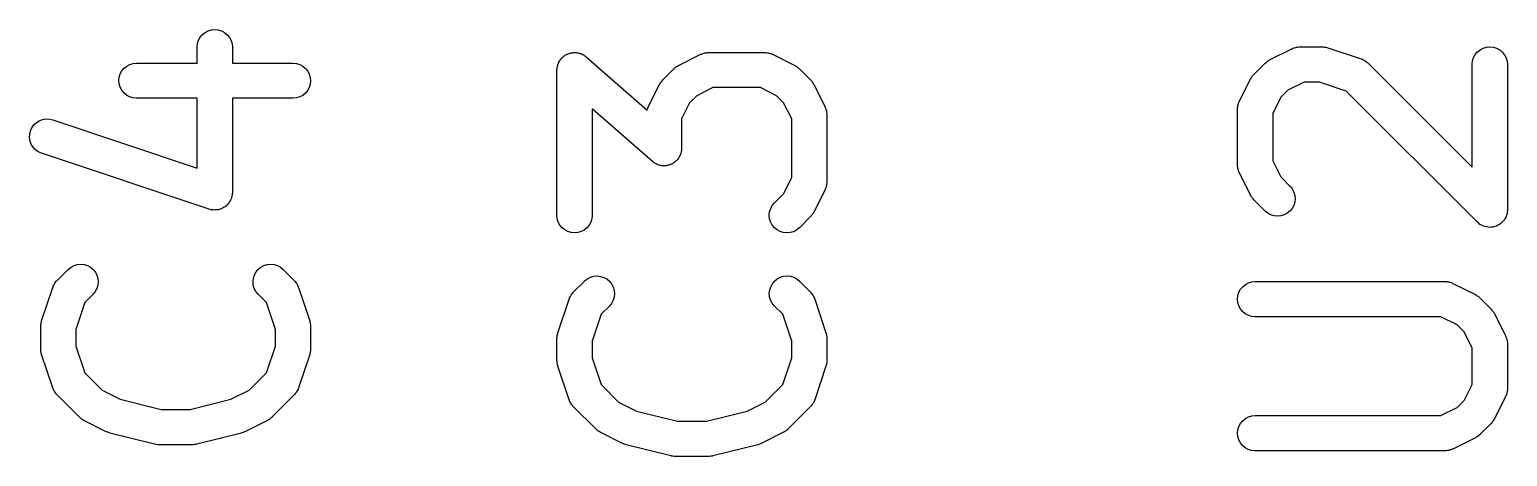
# Model space of a CAD drawing. Extents: x -1.2 to 49.3, y 2.3 to 45.6.
# Drawn here: x 11.93 to 18.23, y 12.24 to 14.06 of the extents above; entities that cross this region are included whole.
import ezdxf

# ---------------------------------------------------------------- set-up
doc = ezdxf.new("R2010")
doc.units = 0
doc.layers.add('BLACK', color=7, linetype='CONTINUOUS')

msp = doc.modelspace()

# ---------------------------------------------------------------- linework, layer by layer
at = {"layer": 'BLACK', "linetype": 'CONTINUOUS'}
for p, q in [((12.6666, 14.0369), (12.678, 14.0461)), ((12.678, 14.0461), (12.691, 14.0529)), ((12.691, 14.0529), (12.705, 14.057)), ((12.705, 14.057), (12.7196, 14.0583)), ((12.7196, 14.0583), (12.7341, 14.0568)), ((12.7341, 14.0568), (12.7481, 14.0525)), ((12.7481, 14.0525), (12.761, 14.0455)), ((12.761, 14.0455), (12.7723, 14.0362)), ((12.644, 13.9833), (12.6441, 13.9844)), ((12.644, 13.9155), (12.644, 13.9833)), ((12.6441, 13.9844), (12.6457, 13.9989)), ((12.6457, 13.9989), (12.6501, 14.0129)), ((12.6501, 14.0129), (12.6572, 14.0257)), ((12.6572, 14.0257), (12.6666, 14.0369)), ((12.7723, 14.0362), (12.7815, 14.0248)), ((12.7815, 14.0248), (12.7884, 14.0119)), ((12.7884, 14.0119), (12.7926, 13.9979)), ((12.7926, 13.9979), (12.794, 13.9833)), ((12.794, 13.9833), (12.794, 13.9155)), ((17.3192, 13.9803), (17.324, 13.9821)), ((17.324, 13.9821), (17.3262, 13.9825)), ((17.3262, 13.9825), (17.3283, 13.9831)), ((17.3283, 13.9831), (17.3334, 13.9836)), ((17.3334, 13.9836), (17.3385, 13.9844)), ((17.3385, 13.9844), (17.3407, 13.9843)), ((17.3407, 13.9843), (17.3429, 13.9845)), ((17.3429, 13.9845), (17.4381, 13.9845)), ((17.4381, 13.9845), (17.4391, 13.9845)), ((17.4391, 13.9845), (17.4433, 13.984)), ((17.4433, 13.984), (17.4475, 13.9839)), ((17.4475, 13.9839), (17.4506, 13.9832)), ((17.4506, 13.9832), (17.4537, 13.9829)), ((17.4537, 13.9829), (17.4577, 13.9816)), ((17.4577, 13.9816), (17.4618, 13.9807)), ((17.4618, 13.9807), (17.6047, 13.9331)), ((18.1243, 13.9791), (18.1383, 13.9832)), ((18.1383, 13.9832), (18.1529, 13.9845)), ((18.1529, 13.9845), (18.1675, 13.983)), ((18.1675, 13.983), (18.1814, 13.9787)), ((14.1834, 13.9153), (14.1857, 13.9194)), ((14.1857, 13.9194), (14.1877, 13.9237)), ((14.1877, 13.9237), (14.1892, 13.9258)), ((14.1892, 13.9258), (14.1905, 13.9281)), ((14.1905, 13.9281), (14.1935, 13.9317)), ((14.1935, 13.9317), (14.1963, 13.9355)), ((14.1963, 13.9355), (14.1982, 13.9373)), ((14.1982, 13.9373), (14.1999, 13.9393)), ((14.1999, 13.9393), (14.2036, 13.9422)), ((14.2036, 13.9422), (14.207, 13.9454)), ((14.207, 13.9454), (14.2093, 13.9468)), ((14.2093, 13.9468), (14.2113, 13.9485)), ((14.2113, 13.9485), (14.2155, 13.9506)), ((14.2155, 13.9506), (14.2195, 13.9531)), ((14.2195, 13.9531), (14.222, 13.954)), ((14.222, 13.954), (14.2243, 13.9553)), ((14.2243, 13.9553), (14.2288, 13.9566)), ((14.2288, 13.9566), (14.2332, 13.9582)), ((14.2332, 13.9582), (14.2358, 13.9586)), ((14.2358, 13.9586), (14.2383, 13.9594)), ((14.2383, 13.9594), (14.243, 13.9598)), ((14.243, 13.9598), (14.2477, 13.9606)), ((14.2477, 13.9606), (14.2503, 13.9605)), ((14.2503, 13.9605), (14.2529, 13.9607)), ((14.2529, 13.9607), (14.2576, 13.9602)), ((14.2576, 13.9602), (14.2623, 13.9601)), ((14.2623, 13.9601), (14.2648, 13.9595)), ((14.2648, 13.9595), (14.2675, 13.9592)), ((14.2675, 13.9592), (14.272, 13.9578)), ((14.272, 13.9578), (14.2765, 13.9567)), ((14.2765, 13.9567), (14.2789, 13.9556)), ((14.2789, 13.9556), (14.2814, 13.9549)), ((14.2814, 13.9549), (14.2856, 13.9526)), ((14.2856, 13.9526), (14.2899, 13.9507)), ((14.2899, 13.9507), (14.292, 13.9491)), ((14.292, 13.9491), (14.2943, 13.9479)), ((14.2943, 13.9479), (14.2979, 13.9449)), ((14.2979, 13.9449), (14.3018, 13.9422)), ((14.3018, 13.9422), (14.5611, 13.7153)), ((14.695, 13.9052), (14.7903, 13.9528)), ((14.7903, 13.9528), (14.7912, 13.9533)), ((14.7912, 13.9533), (14.7933, 13.954)), ((14.7933, 13.954), (14.7952, 13.9551)), ((14.7952, 13.9551), (14.8001, 13.9565)), ((14.8001, 13.9565), (14.8049, 13.9583)), ((14.8049, 13.9583), (14.8071, 13.9586)), ((14.8071, 13.9586), (14.8092, 13.9593)), ((14.8092, 13.9593), (14.8143, 13.9598)), ((14.8143, 13.9598), (14.8194, 13.9606)), ((14.8194, 13.9606), (14.8216, 13.9605)), ((14.8216, 13.9605), (14.8238, 13.9607)), ((14.8238, 13.9607), (15.0619, 13.9607)), ((15.0619, 13.9607), (15.063, 13.9607)), ((15.063, 13.9607), (15.0651, 13.9605)), ((15.0651, 13.9605), (15.0674, 13.9605)), ((15.0674, 13.9605), (15.0724, 13.9596)), ((15.0724, 13.9596), (15.0775, 13.9591)), ((15.0775, 13.9591), (15.0796, 13.9584)), ((15.0796, 13.9584), (15.0818, 13.958)), ((15.0818, 13.958), (15.0866, 13.9562)), ((15.0866, 13.9562), (15.0915, 13.9546)), ((15.0915, 13.9546), (15.0934, 13.9536)), ((15.0934, 13.9536), (15.0954, 13.9528)), ((15.0954, 13.9528), (15.1907, 13.9052)), ((17.1953, 13.9157), (17.1986, 13.9183)), ((17.1986, 13.9183), (17.2017, 13.9212)), ((17.2017, 13.9212), (17.2043, 13.9229)), ((17.2043, 13.9229), (17.2068, 13.9248)), ((17.2068, 13.9248), (17.2105, 13.9267)), ((17.2105, 13.9267), (17.2141, 13.929)), ((17.2141, 13.929), (17.3093, 13.9766)), ((17.3093, 13.9766), (17.3103, 13.9771)), ((17.3103, 13.9771), (17.3123, 13.9778)), ((17.3123, 13.9778), (17.3143, 13.9789)), ((17.3143, 13.9789), (17.3192, 13.9803)), ((17.6047, 13.9331), (17.6057, 13.9327)), ((17.6057, 13.9327), (17.6077, 13.9318)), ((17.6077, 13.9318), (17.6098, 13.9311)), ((17.6098, 13.9311), (17.6143, 13.9287)), ((17.6143, 13.9287), (17.6189, 13.9266)), ((17.6189, 13.9266), (17.6207, 13.9253)), ((17.6207, 13.9253), (17.6227, 13.9242)), ((17.6227, 13.9242), (17.6266, 13.921)), ((17.6266, 13.921), (17.6308, 13.918)), ((17.6308, 13.918), (17.6323, 13.9163)), ((18.0774, 13.9106), (18.079, 13.9251)), ((18.079, 13.9251), (18.0834, 13.9391)), ((18.0834, 13.9391), (18.0905, 13.9519)), ((18.0905, 13.9519), (18.0999, 13.9631)), ((18.0999, 13.9631), (18.1113, 13.9723)), ((18.1113, 13.9723), (18.1243, 13.9791)), ((18.1814, 13.9787), (18.1943, 13.9717)), ((18.1943, 13.9717), (18.2056, 13.9624)), ((18.2056, 13.9624), (18.2148, 13.951)), ((18.2148, 13.951), (18.2217, 13.9381)), ((18.2217, 13.9381), (18.226, 13.9241)), ((18.226, 13.9241), (18.2274, 13.9095)), ((12.3107, 13.841), (12.3122, 13.8556)), ((12.3122, 13.8556), (12.3166, 13.8695)), ((12.3166, 13.8695), (12.3235, 13.8824)), ((12.3235, 13.8824), (12.3329, 13.8937)), ((12.3329, 13.8937), (12.3442, 13.9029)), ((12.3442, 13.9029), (12.3571, 13.9098)), ((12.3571, 13.9098), (12.3711, 13.914)), ((12.3711, 13.914), (12.3857, 13.9155)), ((12.3857, 13.9155), (12.644, 13.9155)), ((12.794, 13.9155), (13.0524, 13.9155)), ((13.0524, 13.9155), (13.0534, 13.9155)), ((13.0534, 13.9155), (13.068, 13.9138)), ((13.068, 13.9138), (13.0819, 13.9094)), ((13.0819, 13.9094), (13.0948, 13.9024)), ((13.0948, 13.9024), (13.106, 13.893)), ((13.106, 13.893), (13.1151, 13.8815)), ((13.1151, 13.8815), (13.1219, 13.8686)), ((13.1219, 13.8686), (13.1261, 13.8545)), ((13.1261, 13.8545), (13.1274, 13.84)), ((14.1774, 13.8868), (14.1779, 13.8914)), ((14.1774, 13.8857), (14.1774, 13.8868)), ((14.1774, 13.2667), (14.1774, 13.8857)), ((14.1779, 13.8914), (14.1781, 13.8961)), ((14.1781, 13.8961), (14.1787, 13.8987)), ((14.1787, 13.8987), (14.179, 13.9013)), ((14.179, 13.9013), (14.1804, 13.9058)), ((14.1804, 13.9058), (14.1815, 13.9104)), ((14.1815, 13.9104), (14.1826, 13.9128)), ((14.1826, 13.9128), (14.1834, 13.9153)), ((14.6279, 13.8435), (14.6755, 13.8911)), ((14.6755, 13.8911), (14.6763, 13.8919)), ((14.6763, 13.8919), (14.6796, 13.8945)), ((14.6796, 13.8945), (14.6826, 13.8974)), ((14.6826, 13.8974), (14.6853, 13.899)), ((14.6853, 13.899), (14.6877, 13.901)), ((14.6877, 13.901), (14.6915, 13.9029)), ((14.6915, 13.9029), (14.695, 13.9052)), ((15.1907, 13.9052), (15.1916, 13.9047)), ((15.1916, 13.9047), (15.1952, 13.9024)), ((15.1952, 13.9024), (15.1989, 13.9004)), ((15.1989, 13.9004), (15.2013, 13.8984)), ((15.2013, 13.8984), (15.2039, 13.8967)), ((15.2039, 13.8967), (15.2069, 13.8938)), ((15.2069, 13.8938), (15.2102, 13.8911)), ((15.2102, 13.8911), (15.2578, 13.8435)), ((17.1357, 13.8523), (17.1377, 13.856)), ((17.1377, 13.856), (17.1397, 13.8584)), ((17.1397, 13.8584), (17.1414, 13.861)), ((17.1414, 13.861), (17.1443, 13.8641)), ((17.1443, 13.8641), (17.147, 13.8673)), ((17.147, 13.8673), (17.1946, 13.9149)), ((17.1946, 13.9149), (17.1953, 13.9157)), ((17.6323, 13.9163), (17.634, 13.9149)), ((17.634, 13.9149), (18.0774, 13.4715)), ((18.0774, 13.9095), (18.0774, 13.9106)), ((18.0774, 13.4715), (18.0774, 13.9095)), ((18.2274, 13.9095), (18.2274, 13.2905)), ((12.312, 13.8264), (12.3107, 13.841)), ((12.3162, 13.8124), (12.312, 13.8264)), ((12.323, 13.7994), (12.3162, 13.8124)), ((12.3321, 13.788), (12.323, 13.7994)), ((13.1146, 13.7985), (13.1052, 13.7873)), ((13.1215, 13.8114), (13.1146, 13.7985)), ((13.1258, 13.8254), (13.1215, 13.8114)), ((13.1274, 13.84), (13.1258, 13.8254)), ((14.5663, 13.7288), (14.6139, 13.824)), ((14.6139, 13.824), (14.6143, 13.825)), ((14.6143, 13.825), (14.6166, 13.8285)), ((14.6166, 13.8285), (14.6186, 13.8322)), ((14.6186, 13.8322), (14.6206, 13.8346)), ((14.6206, 13.8346), (14.6223, 13.8372)), ((14.6223, 13.8372), (14.6252, 13.8403)), ((14.6252, 13.8403), (14.6279, 13.8435)), ((14.8415, 13.8107), (14.773, 13.7765)), ((15.0442, 13.8107), (14.8415, 13.8107)), ((15.1127, 13.7765), (15.0442, 13.8107)), ((15.2578, 13.8435), (15.2585, 13.8428)), ((15.2585, 13.8428), (15.2612, 13.8395)), ((15.2612, 13.8395), (15.2641, 13.8364)), ((15.2641, 13.8364), (15.2657, 13.8338)), ((15.2657, 13.8338), (15.2677, 13.8313)), ((15.2677, 13.8313), (15.2696, 13.8276)), ((15.2696, 13.8276), (15.2718, 13.824)), ((15.2718, 13.824), (15.3195, 13.7288)), ((17.0853, 13.7526), (17.1329, 13.8478)), ((17.1329, 13.8478), (17.1334, 13.8488)), ((17.1334, 13.8488), (17.1357, 13.8523)), ((17.292, 13.8003), (17.2616, 13.7699)), ((17.3606, 13.8345), (17.292, 13.8003)), ((17.4259, 13.8345), (17.3606, 13.8345)), ((17.5404, 13.7964), (17.4259, 13.8345)), ((18.0993, 13.2374), (17.5404, 13.7964)), ((12.3433, 13.7786), (12.3321, 13.788)), ((12.3562, 13.7715), (12.3433, 13.7786)), ((12.3701, 13.7671), (12.3562, 13.7715)), ((12.3847, 13.7655), (12.3701, 13.7671)), ((12.3857, 13.7655), (12.3847, 13.7655)), ((12.644, 13.7655), (12.3857, 13.7655)), ((12.644, 13.4683), (12.644, 13.7655)), ((13.0524, 13.7655), (12.794, 13.7655)), ((12.794, 13.7655), (12.794, 13.3643)), ((13.0669, 13.7669), (13.0524, 13.7655)), ((13.081, 13.7711), (13.0669, 13.7669)), ((13.0939, 13.778), (13.081, 13.7711)), ((13.1052, 13.7873), (13.0939, 13.778)), ((14.5655, 13.7267), (14.5663, 13.7288)), ((14.7426, 13.746), (14.7083, 13.6775)), ((14.773, 13.7765), (14.7426, 13.746)), ((15.1431, 13.746), (15.1127, 13.7765)), ((15.1774, 13.6775), (15.1431, 13.746)), ((15.3195, 13.7288), (15.3199, 13.7278)), ((17.0776, 13.7245), (17.0784, 13.7296)), ((17.0784, 13.7296), (17.079, 13.7346)), ((17.079, 13.7346), (17.0797, 13.7367)), ((17.0797, 13.7367), (17.0801, 13.7389)), ((17.0801, 13.7389), (17.0819, 13.7437)), ((17.0819, 13.7437), (17.0834, 13.7486)), ((17.0834, 13.7486), (17.0845, 13.7505)), ((17.0845, 13.7505), (17.0853, 13.7526)), ((17.2616, 13.7699), (17.2274, 13.7013)), ((11.959, 13.6618), (11.9715, 13.6696)), ((11.9715, 13.6696), (11.9851, 13.6748)), ((11.9851, 13.6748), (11.9996, 13.6772)), ((11.9996, 13.6772), (12.0142, 13.6768)), ((12.0142, 13.6768), (12.0285, 13.6735)), ((12.0285, 13.6735), (12.644, 13.4683)), ((14.5839, 13.4959), (14.3274, 13.7204)), ((14.3274, 13.7204), (14.3274, 13.2667)), ((14.5611, 13.7153), (14.5629, 13.7199)), ((14.5629, 13.7199), (14.5644, 13.7248)), ((14.5644, 13.7248), (14.5655, 13.7267)), ((14.7083, 13.6775), (14.7083, 13.5524)), ((15.1774, 13.4272), (15.1774, 13.6775)), ((15.3199, 13.7278), (15.3207, 13.7258)), ((15.3207, 13.7258), (15.3217, 13.7238)), ((15.3217, 13.7238), (15.3232, 13.7189)), ((15.3232, 13.7189), (15.325, 13.7141)), ((15.325, 13.7141), (15.3253, 13.7119)), ((15.3253, 13.7119), (15.326, 13.7098)), ((15.326, 13.7098), (15.3265, 13.7047)), ((15.3265, 13.7047), (15.3273, 13.6996)), ((15.3273, 13.6996), (15.3272, 13.6974)), ((15.3272, 13.6974), (15.3274, 13.6952)), ((15.3274, 13.6952), (15.3274, 13.4095)), ((17.0774, 13.7201), (17.0776, 13.7223)), ((17.0774, 13.719), (17.0774, 13.7201)), ((17.0774, 13.481), (17.0774, 13.719)), ((17.0776, 13.7223), (17.0776, 13.7245)), ((17.2274, 13.7013), (17.2274, 13.4987)), ((11.9299, 13.5977), (11.9304, 13.6123)), ((11.9304, 13.6123), (11.9338, 13.6266)), ((11.9338, 13.6266), (11.9398, 13.6399)), ((11.9398, 13.6399), (11.9484, 13.6518)), ((11.9484, 13.6518), (11.959, 13.6618)), ((11.9322, 13.5833), (11.9299, 13.5977)), ((11.9373, 13.5695), (11.9322, 13.5833)), ((11.945, 13.5571), (11.9373, 13.5695)), ((11.9549, 13.5463), (11.945, 13.5571)), ((11.9668, 13.5377), (11.9549, 13.5463)), ((14.7076, 13.542), (14.707, 13.5394)), ((14.7078, 13.5467), (14.7076, 13.542)), ((14.7083, 13.5513), (14.7078, 13.5467)), ((14.7083, 13.5524), (14.7083, 13.5513)), ((11.9801, 13.5316), (11.9668, 13.5377)), ((11.981, 13.5312), (11.9801, 13.5316)), ((12.6953, 13.2931), (11.981, 13.5312)), ((14.5878, 13.4932), (14.5839, 13.4959)), ((14.5914, 13.4902), (14.5878, 13.4932)), ((14.5937, 13.489), (14.5914, 13.4902)), ((14.5958, 13.4874), (14.5937, 13.489)), ((14.6001, 13.4855), (14.5958, 13.4874)), ((14.6043, 13.4832), (14.6001, 13.4855)), ((14.6068, 13.4825), (14.6043, 13.4832)), ((14.6092, 13.4814), (14.6068, 13.4825)), ((14.6138, 13.4803), (14.6092, 13.4814)), ((14.6183, 13.4789), (14.6138, 13.4803)), ((14.6209, 13.4786), (14.6183, 13.4789)), ((14.6234, 13.478), (14.6209, 13.4786)), ((14.6281, 13.4779), (14.6234, 13.478)), ((14.6328, 13.4774), (14.6281, 13.4779)), ((14.6354, 13.4776), (14.6328, 13.4774)), ((14.6381, 13.4775), (14.6354, 13.4776)), ((14.6427, 13.4783), (14.6381, 13.4775)), ((14.6474, 13.4787), (14.6427, 13.4783)), ((14.6499, 13.4795), (14.6474, 13.4787)), ((14.6525, 13.4799), (14.6499, 13.4795)), ((14.6569, 13.4815), (14.6525, 13.4799)), ((14.6614, 13.4828), (14.6569, 13.4815)), ((14.6638, 13.4841), (14.6614, 13.4828)), ((14.6662, 13.485), (14.6638, 13.4841)), ((14.6702, 13.4874), (14.6662, 13.485)), ((14.6744, 13.4896), (14.6702, 13.4874)), ((14.6765, 13.4913), (14.6744, 13.4896)), ((14.6787, 13.4927), (14.6765, 13.4913)), ((14.6821, 13.4958), (14.6787, 13.4927)), ((14.6858, 13.4988), (14.6821, 13.4958)), ((14.6875, 13.5008), (14.6858, 13.4988)), ((14.6894, 13.5026), (14.6875, 13.5008)), ((14.6922, 13.5064), (14.6894, 13.5026)), ((14.6952, 13.51), (14.6922, 13.5064)), ((14.6965, 13.5123), (14.6952, 13.51)), ((14.698, 13.5144), (14.6965, 13.5123)), ((14.7, 13.5187), (14.698, 13.5144)), ((14.7023, 13.5228), (14.7, 13.5187)), ((14.7031, 13.5253), (14.7023, 13.5228)), ((14.7042, 13.5277), (14.7031, 13.5253)), ((14.7053, 13.5323), (14.7042, 13.5277)), ((14.7067, 13.5368), (14.7053, 13.5323)), ((14.707, 13.5394), (14.7067, 13.5368)), ((17.0776, 13.4788), (17.0774, 13.481)), ((17.0775, 13.4765), (17.0776, 13.4788)), ((17.2274, 13.4987), (17.2616, 13.4301)), ((15.1431, 13.3587), (15.1774, 13.4272)), ((17.0783, 13.4715), (17.0775, 13.4765)), ((17.0788, 13.4664), (17.0783, 13.4715)), ((17.0794, 13.4643), (17.0788, 13.4664)), ((17.0798, 13.4621), (17.0794, 13.4643)), ((17.0816, 13.4573), (17.0798, 13.4621)), ((17.083, 13.4524), (17.0816, 13.4573)), ((17.0841, 13.4504), (17.083, 13.4524)), ((17.0848, 13.4484), (17.0841, 13.4504)), ((17.0853, 13.4474), (17.0848, 13.4484)), ((17.1329, 13.3522), (17.0853, 13.4474)), ((17.2616, 13.4301), (17.3007, 13.3911)), ((12.7927, 13.3515), (12.7924, 13.3487)), ((12.7934, 13.3543), (12.7927, 13.3515)), ((12.7935, 13.3588), (12.7934, 13.3543)), ((12.794, 13.3632), (12.7935, 13.3588)), ((12.794, 13.3643), (12.794, 13.3632)), ((15.1041, 13.3197), (15.1431, 13.3587)), ((15.3195, 13.376), (15.2718, 13.2807)), ((15.3203, 13.378), (15.3195, 13.376)), ((15.3213, 13.38), (15.3203, 13.378)), ((15.3229, 13.3849), (15.3213, 13.38)), ((15.3247, 13.3897), (15.3229, 13.3849)), ((15.3251, 13.3918), (15.3247, 13.3897)), ((15.3257, 13.3939), (15.3251, 13.3918)), ((15.3263, 13.399), (15.3257, 13.3939)), ((15.3272, 13.4041), (15.3263, 13.399)), ((15.3274, 13.4085), (15.3271, 13.4063)), ((15.3271, 13.4063), (15.3272, 13.4041)), ((15.3274, 13.4095), (15.3274, 13.4085)), ((17.1352, 13.3486), (17.1329, 13.3522)), ((17.3007, 13.3911), (17.3014, 13.3904)), ((17.3014, 13.3904), (17.3105, 13.3789)), ((17.3105, 13.3789), (17.3173, 13.3659)), ((17.3173, 13.3659), (17.3213, 13.3519)), ((17.3213, 13.3519), (17.3226, 13.3373)), ((12.6997, 13.2921), (12.6953, 13.2931)), ((12.704, 13.2908), (12.6997, 13.2921)), ((12.7068, 13.2905), (12.704, 13.2908)), ((12.7096, 13.2899), (12.7068, 13.2905)), ((12.7141, 13.2898), (12.7096, 13.2899)), ((12.7185, 13.2893), (12.7141, 13.2898)), ((12.7214, 13.2895), (12.7185, 13.2893)), ((12.7242, 13.2895), (12.7214, 13.2895)), ((12.7286, 13.2902), (12.7242, 13.2895)), ((12.7331, 13.2906), (12.7286, 13.2902)), ((12.7359, 13.2914), (12.7331, 13.2906)), ((12.7387, 13.2919), (12.7359, 13.2914)), ((12.7428, 13.2935), (12.7387, 13.2919)), ((12.7471, 13.2947), (12.7428, 13.2935)), ((12.7497, 13.2961), (12.7471, 13.2947)), ((12.7524, 13.2971), (12.7497, 13.2961)), ((12.7562, 13.2995), (12.7524, 13.2971)), ((12.7601, 13.3015), (12.7562, 13.2995)), ((12.7623, 13.3033), (12.7601, 13.3015)), ((12.7648, 13.3048), (12.7623, 13.3033)), ((12.768, 13.3079), (12.7648, 13.3048)), ((12.7715, 13.3107), (12.768, 13.3079)), ((12.7734, 13.3129), (12.7715, 13.3107)), ((12.7754, 13.3148), (12.7734, 13.3129)), ((12.778, 13.3185), (12.7754, 13.3148)), ((12.7809, 13.3219), (12.778, 13.3185)), ((12.7823, 13.3244), (12.7809, 13.3219)), ((12.784, 13.3267), (12.7823, 13.3244)), ((12.7858, 13.3308), (12.784, 13.3267)), ((12.788, 13.3347), (12.7858, 13.3308)), ((12.7888, 13.3375), (12.788, 13.3347)), ((12.79, 13.3401), (12.7888, 13.3375)), ((12.7911, 13.3444), (12.79, 13.3401)), ((12.7924, 13.3487), (12.7911, 13.3444)), ((15.0836, 13.2815), (15.0879, 13.2955)), ((15.0879, 13.2955), (15.0948, 13.3084)), ((15.0948, 13.3084), (15.1041, 13.3197)), ((17.1371, 13.3449), (17.1352, 13.3486)), ((17.139, 13.3424), (17.1371, 13.3449)), ((17.1407, 13.3398), (17.139, 13.3424)), ((17.1436, 13.3367), (17.1407, 13.3398)), ((17.1462, 13.3334), (17.1436, 13.3367)), ((17.147, 13.3327), (17.1462, 13.3334)), ((17.1946, 13.2851), (17.147, 13.3327)), ((17.3096, 13.2959), (17.3003, 13.2847)), ((17.3167, 13.3088), (17.3096, 13.2959)), ((17.321, 13.3228), (17.3167, 13.3088)), ((17.3226, 13.3373), (17.321, 13.3228)), ((18.2274, 13.2894), (18.2266, 13.2821)), ((18.2274, 13.2905), (18.2274, 13.2897)), ((18.2274, 13.2897), (18.2274, 13.2897)), ((18.2274, 13.2897), (18.2274, 13.2897)), ((18.2274, 13.2897), (18.2274, 13.2894)), ((14.1788, 13.2521), (14.1774, 13.2667)), ((14.183, 13.2381), (14.1788, 13.2521)), ((14.1899, 13.2252), (14.183, 13.2381)), ((14.1992, 13.2138), (14.1899, 13.2252)), ((14.3213, 13.2371), (14.3143, 13.2243)), ((14.3257, 13.2511), (14.3213, 13.2371)), ((14.3274, 13.2656), (14.3257, 13.2511)), ((14.3274, 13.2667), (14.3274, 13.2656)), ((15.0821, 13.2669), (15.0836, 13.2815)), ((15.0835, 13.2524), (15.0821, 13.2669)), ((15.0877, 13.2383), (15.0835, 13.2524)), ((15.0945, 13.2254), (15.0877, 13.2383)), ((15.1037, 13.214), (15.0945, 13.2254)), ((15.2578, 13.2613), (15.2102, 13.2136)), ((15.2605, 13.2645), (15.2578, 13.2613)), ((15.2634, 13.2675), (15.2605, 13.2645)), ((15.2651, 13.2702), (15.2634, 13.2675)), ((15.2671, 13.2726), (15.2651, 13.2702)), ((15.2691, 13.2763), (15.2671, 13.2726)), ((15.2714, 13.2798), (15.2691, 13.2763)), ((15.2718, 13.2807), (15.2714, 13.2798)), ((17.2059, 13.2758), (17.1946, 13.2851)), ((17.2188, 13.2689), (17.2059, 13.2758)), ((17.2328, 13.2646), (17.2188, 13.2689)), ((17.2474, 13.2631), (17.2328, 13.2646)), ((17.2619, 13.2645), (17.2474, 13.2631)), ((17.276, 13.2687), (17.2619, 13.2645)), ((17.2889, 13.2755), (17.276, 13.2687)), ((17.3003, 13.2847), (17.2889, 13.2755)), ((18.1049, 13.2329), (18.0993, 13.2374)), ((18.1104, 13.2283), (18.1049, 13.2329)), ((18.1106, 13.2282), (18.1104, 13.2283)), ((18.1107, 13.2282), (18.1106, 13.2282)), ((18.1169, 13.2248), (18.1107, 13.2282)), ((18.1233, 13.2213), (18.1169, 13.2248)), ((18.1934, 13.2277), (18.1871, 13.2244)), ((18.1935, 13.2278), (18.1934, 13.2277)), ((18.1937, 13.2279), (18.1935, 13.2278)), ((18.1994, 13.2325), (18.1937, 13.2279)), ((18.2049, 13.2369), (18.1994, 13.2325)), ((18.205, 13.2371), (18.2049, 13.237)), ((18.2049, 13.237), (18.2049, 13.2369)), ((18.2095, 13.2425), (18.205, 13.2371)), ((18.2143, 13.2481), (18.2095, 13.2425)), ((18.2144, 13.2483), (18.2143, 13.2482)), ((18.2143, 13.2482), (18.2143, 13.2481)), ((18.2178, 13.2545), (18.2144, 13.2483)), ((18.2213, 13.2609), (18.2178, 13.2545)), ((18.2214, 13.2611), (18.2213, 13.2609)), ((18.2235, 13.2679), (18.2214, 13.2612)), ((18.2214, 13.2612), (18.2214, 13.2611)), ((18.2257, 13.2749), (18.2235, 13.2679)), ((18.2258, 13.275), (18.2257, 13.2749)), ((18.2266, 13.2821), (18.2258, 13.2751)), ((18.2258, 13.2751), (18.2258, 13.275)), ((14.2104, 13.2045), (14.1992, 13.2138)), ((14.2233, 13.1975), (14.2104, 13.2045)), ((14.2373, 13.1932), (14.2233, 13.1975)), ((14.2519, 13.1917), (14.2373, 13.1932)), ((14.2664, 13.193), (14.2519, 13.1917)), ((14.2805, 13.1971), (14.2664, 13.193)), ((14.2934, 13.2039), (14.2805, 13.1971)), ((14.3049, 13.2131), (14.2934, 13.2039)), ((14.3143, 13.2243), (14.3049, 13.2131)), ((15.115, 13.2046), (15.1037, 13.214)), ((15.1278, 13.1976), (15.115, 13.2046)), ((15.1418, 13.1933), (15.1278, 13.1976)), ((15.1564, 13.1917), (15.1418, 13.1933)), ((15.1709, 13.1929), (15.1564, 13.1917)), ((15.185, 13.197), (15.1709, 13.1929)), ((15.198, 13.2038), (15.185, 13.197)), ((15.2094, 13.2129), (15.198, 13.2038)), ((15.2102, 13.2136), (15.2094, 13.2129)), ((18.1234, 13.2213), (18.1233, 13.2213)), ((18.1236, 13.2212), (18.1234, 13.2213)), ((18.1303, 13.2192), (18.1236, 13.2212)), ((18.1373, 13.217), (18.1303, 13.2192)), ((18.1374, 13.217), (18.1373, 13.217)), ((18.1376, 13.217), (18.1374, 13.217)), ((18.1448, 13.2162), (18.1376, 13.217)), ((18.1519, 13.2155), (18.1448, 13.2162)), ((18.152, 13.2155), (18.1519, 13.2155)), ((18.1521, 13.2155), (18.152, 13.2155)), ((18.1593, 13.2162), (18.1521, 13.2155)), ((18.1664, 13.2168), (18.1593, 13.2162)), ((18.1666, 13.2168), (18.1664, 13.2168)), ((18.1667, 13.2169), (18.1666, 13.2168)), ((18.1736, 13.2189), (18.1667, 13.2169)), ((18.1805, 13.2209), (18.1736, 13.2189)), ((18.1806, 13.221), (18.1805, 13.2209)), ((18.1807, 13.221), (18.1806, 13.221)), ((18.1871, 13.2244), (18.1807, 13.221)), ((12.047, 12.9887), (12.0946, 13.0364)), ((12.0946, 13.0364), (12.0953, 13.0371)), ((12.0953, 13.0371), (12.1068, 13.0462)), ((12.1068, 13.0462), (12.1198, 13.053)), ((12.1198, 13.053), (12.1338, 13.0571)), ((12.1338, 13.0571), (12.1484, 13.0583)), ((12.1484, 13.0583), (12.163, 13.0567)), ((12.163, 13.0567), (12.1769, 13.0524)), ((12.1769, 13.0524), (12.1898, 13.0454)), ((12.1898, 13.0454), (12.201, 13.036)), ((12.201, 13.036), (12.2102, 13.0246)), ((12.8951, 13.0255), (12.9045, 13.0367)), ((12.9045, 13.0367), (12.9159, 13.0459)), ((12.9159, 13.0459), (12.9288, 13.0528)), ((12.9288, 13.0528), (12.9428, 13.057)), ((12.9428, 13.057), (12.9574, 13.0583)), ((12.9574, 13.0583), (12.972, 13.0569)), ((12.972, 13.0569), (12.986, 13.0526)), ((12.986, 13.0526), (12.9989, 13.0457)), ((12.9989, 13.0457), (13.0102, 13.0364)), ((13.0102, 13.0364), (13.0578, 12.9887)), ((12.0332, 12.9691), (12.0353, 12.9737)), ((12.0353, 12.9737), (12.0366, 12.9755)), ((12.0366, 12.9755), (12.0377, 12.9774)), ((12.0377, 12.9774), (12.0409, 12.9814)), ((12.0409, 12.9814), (12.0439, 12.9855)), ((12.0439, 12.9855), (12.0456, 12.987)), ((12.0456, 12.987), (12.047, 12.9887)), ((12.2102, 13.0246), (12.2171, 13.0117)), ((12.2171, 13.0117), (12.2212, 12.9976)), ((12.2226, 12.9831), (12.2211, 12.9685)), ((12.2212, 12.9976), (12.2226, 12.9831)), ((12.8821, 12.9841), (12.8837, 12.9987)), ((12.8834, 12.9695), (12.8821, 12.9841)), ((12.8837, 12.9987), (12.8881, 13.0126)), ((12.8881, 13.0126), (12.8951, 13.0255)), ((13.0578, 12.9887), (13.0585, 12.988)), ((13.0585, 12.988), (13.0599, 12.9863)), ((13.0599, 12.9863), (13.0615, 12.9848)), ((13.0615, 12.9848), (13.0645, 12.9806)), ((13.0645, 12.9806), (13.0677, 12.9766)), ((13.0677, 12.9766), (13.0687, 12.9746)), ((13.0687, 12.9746), (13.07, 12.9728)), ((14.247, 12.9387), (14.2946, 12.9864)), ((14.2946, 12.9864), (14.2953, 12.9871)), ((14.2953, 12.9871), (14.3068, 12.9962)), ((14.3068, 12.9962), (14.3198, 13.003)), ((14.3198, 13.003), (14.3338, 13.0071)), ((14.3338, 13.0071), (14.3484, 13.0083)), ((14.3484, 13.0083), (14.363, 13.0067)), ((14.363, 13.0067), (14.3769, 13.0024)), ((14.3769, 13.0024), (14.3898, 12.9954)), ((14.3898, 12.9954), (14.401, 12.986)), ((14.401, 12.986), (14.4102, 12.9746)), ((14.4102, 12.9746), (14.4171, 12.9617)), ((15.0881, 12.9626), (15.0951, 12.9755)), ((15.0951, 12.9755), (15.1045, 12.9867)), ((15.1045, 12.9867), (15.1159, 12.9959)), ((15.1159, 12.9959), (15.1288, 13.0028)), ((15.1288, 13.0028), (15.1428, 13.007)), ((15.1428, 13.007), (15.1574, 13.0083)), ((15.1574, 13.0083), (15.172, 13.0069)), ((15.172, 13.0069), (15.186, 13.0026)), ((15.186, 13.0026), (15.1989, 12.9957)), ((15.1989, 12.9957), (15.2102, 12.9864)), ((15.2102, 12.9864), (15.2578, 12.9387)), ((17.1109, 12.972), (17.1238, 12.9789)), ((17.1238, 12.9789), (17.1378, 12.9831)), ((17.1378, 12.9831), (17.1524, 12.9845)), ((17.1524, 12.9845), (17.9619, 12.9845)), ((17.9619, 12.9845), (17.963, 12.9845)), ((17.963, 12.9845), (17.9651, 12.9843)), ((17.9651, 12.9843), (17.9674, 12.9843)), ((17.9674, 12.9843), (17.9724, 12.9835)), ((17.9724, 12.9835), (17.9775, 12.9829)), ((17.9775, 12.9829), (17.9796, 12.9822)), ((17.9796, 12.9822), (17.9818, 12.9818)), ((17.9818, 12.9818), (17.9866, 12.98)), ((17.9866, 12.98), (17.9915, 12.9785)), ((17.9915, 12.9785), (17.9934, 12.9774)), ((17.9934, 12.9774), (17.9954, 12.9766)), ((17.9954, 12.9766), (18.0907, 12.929)), ((11.9812, 12.8166), (12.0288, 12.9594)), ((12.0288, 12.9594), (12.0292, 12.9604)), ((12.0292, 12.9604), (12.0301, 12.9624)), ((12.0301, 12.9624), (12.0308, 12.9645)), ((12.0308, 12.9645), (12.0332, 12.9691)), ((12.2007, 12.9303), (12.1656, 12.8952)), ((12.2099, 12.9416), (12.2007, 12.9303)), ((12.2169, 12.9545), (12.2099, 12.9416)), ((12.2211, 12.9685), (12.2169, 12.9545)), ((12.8875, 12.9555), (12.8834, 12.9695)), ((12.8942, 12.9425), (12.8875, 12.9555)), ((12.9034, 12.931), (12.8942, 12.9425)), ((12.9041, 12.9303), (12.9034, 12.931)), ((12.9392, 12.8952), (12.9041, 12.9303)), ((13.07, 12.9728), (13.072, 12.9681)), ((13.072, 12.9681), (13.0744, 12.9636)), ((13.0744, 12.9636), (13.075, 12.9614)), ((13.075, 12.9614), (13.0759, 12.9594)), ((13.0759, 12.9594), (13.1235, 12.8166)), ((14.2288, 12.9094), (14.2292, 12.9104)), ((14.2292, 12.9104), (14.2301, 12.9124)), ((14.2301, 12.9124), (14.2308, 12.9145)), ((14.2308, 12.9145), (14.2332, 12.9191)), ((14.2332, 12.9191), (14.2353, 12.9237)), ((14.2353, 12.9237), (14.2366, 12.9255)), ((14.2366, 12.9255), (14.2377, 12.9274)), ((14.2377, 12.9274), (14.2409, 12.9314)), ((14.2409, 12.9314), (14.2439, 12.9355)), ((14.2439, 12.9355), (14.2456, 12.937)), ((14.2456, 12.937), (14.247, 12.9387)), ((14.4211, 12.9185), (14.4169, 12.9045)), ((14.4171, 12.9617), (14.4212, 12.9476)), ((14.4226, 12.9331), (14.4211, 12.9185)), ((14.4212, 12.9476), (14.4226, 12.9331)), ((15.0821, 12.9341), (15.0837, 12.9487)), ((15.0834, 12.9195), (15.0821, 12.9341)), ((15.0875, 12.9055), (15.0834, 12.9195)), ((15.0837, 12.9487), (15.0881, 12.9626)), ((15.2578, 12.9387), (15.2585, 12.938)), ((15.2585, 12.938), (15.2599, 12.9363)), ((15.2599, 12.9363), (15.2615, 12.9348)), ((15.2615, 12.9348), (15.2645, 12.9306)), ((15.2645, 12.9306), (15.2677, 12.9266)), ((15.2677, 12.9266), (15.2687, 12.9246)), ((15.2687, 12.9246), (15.27, 12.9228)), ((15.27, 12.9228), (15.272, 12.9181)), ((15.272, 12.9181), (15.2744, 12.9136)), ((15.2744, 12.9136), (15.275, 12.9114)), ((15.275, 12.9114), (15.2759, 12.9094)), ((17.0774, 12.91), (17.0789, 12.9246)), ((17.0787, 12.8955), (17.0774, 12.91)), ((17.0789, 12.9246), (17.0832, 12.9386)), ((17.0832, 12.9386), (17.0902, 12.9515)), ((17.0902, 12.9515), (17.0995, 12.9627)), ((17.0995, 12.9627), (17.1109, 12.972)), ((18.0907, 12.929), (18.0916, 12.9285)), ((18.0916, 12.9285), (18.0952, 12.9262)), ((18.0952, 12.9262), (18.0989, 12.9242)), ((18.0989, 12.9242), (18.1013, 12.9222)), ((18.1013, 12.9222), (18.1039, 12.9205)), ((18.1039, 12.9205), (18.1069, 12.9176)), ((18.1069, 12.9176), (18.1102, 12.9149)), ((18.1102, 12.9149), (18.1578, 12.8673)), ((12.1656, 12.8952), (12.1274, 12.7807)), ((12.9774, 12.7807), (12.9392, 12.8952)), ((14.1812, 12.7666), (14.2288, 12.9094)), ((14.4007, 12.8803), (14.3656, 12.8452)), ((14.4099, 12.8916), (14.4007, 12.8803)), ((14.4169, 12.9045), (14.4099, 12.8916)), ((15.0942, 12.8925), (15.0875, 12.9055)), ((15.1034, 12.881), (15.0942, 12.8925)), ((15.1041, 12.8803), (15.1034, 12.881)), ((15.1392, 12.8452), (15.1041, 12.8803)), ((15.2759, 12.9094), (15.3235, 12.7666)), ((17.0828, 12.8814), (17.0787, 12.8955)), ((17.0896, 12.8685), (17.0828, 12.8814)), ((17.0988, 12.857), (17.0896, 12.8685)), ((17.11, 12.8476), (17.0988, 12.857)), ((17.1228, 12.8406), (17.11, 12.8476)), ((18.1578, 12.8673), (18.1585, 12.8666)), ((18.1585, 12.8666), (18.1612, 12.8633)), ((18.1612, 12.8633), (18.1641, 12.8602)), ((18.1641, 12.8602), (18.1657, 12.8576)), ((18.1657, 12.8576), (18.1677, 12.8551)), ((18.1677, 12.8551), (18.1696, 12.8514)), ((18.1696, 12.8514), (18.1718, 12.8478)), ((18.1718, 12.8478), (18.2195, 12.7526)), ((11.9774, 12.7939), (11.9779, 12.7981)), ((11.9774, 12.7929), (11.9774, 12.7939)), ((11.9774, 12.6976), (11.9774, 12.7929)), ((11.9779, 12.7981), (11.978, 12.8023)), ((11.978, 12.8023), (11.9787, 12.8053)), ((11.9787, 12.8053), (11.979, 12.8085)), ((11.979, 12.8085), (11.9803, 12.8125)), ((11.9803, 12.8125), (11.9812, 12.8166)), ((13.1235, 12.8166), (13.1239, 12.8156)), ((13.1239, 12.8156), (13.1247, 12.8115)), ((13.1247, 12.8115), (13.126, 12.8074)), ((13.126, 12.8074), (13.1263, 12.8043)), ((13.1263, 12.8043), (13.1269, 12.8013)), ((13.1269, 12.8013), (13.127, 12.7971)), ((13.127, 12.7971), (13.1274, 12.7929)), ((13.1274, 12.7929), (13.1274, 12.6976)), ((14.3656, 12.8452), (14.3274, 12.7307)), ((15.1774, 12.7307), (15.1392, 12.8452)), ((17.1368, 12.8362), (17.1228, 12.8406)), ((17.1513, 12.8345), (17.1368, 12.8362)), ((17.1524, 12.8345), (17.1513, 12.8345)), ((17.9442, 12.8345), (17.1524, 12.8345)), ((18.0127, 12.8003), (17.9442, 12.8345)), ((18.0431, 12.7699), (18.0127, 12.8003)), ((12.1274, 12.7807), (12.1274, 12.7098)), ((12.9774, 12.7098), (12.9774, 12.7807)), ((14.1774, 12.7439), (14.1779, 12.7481)), ((14.1774, 12.7429), (14.1774, 12.7439)), ((14.1774, 12.6476), (14.1774, 12.7429)), ((14.1779, 12.7481), (14.178, 12.7523)), ((14.178, 12.7523), (14.1787, 12.7553)), ((14.1787, 12.7553), (14.179, 12.7585)), ((14.179, 12.7585), (14.1803, 12.7625)), ((14.1803, 12.7625), (14.1812, 12.7666)), ((14.3274, 12.7307), (14.3274, 12.6598)), ((15.1774, 12.6598), (15.1774, 12.7307)), ((15.3235, 12.7666), (15.3239, 12.7656)), ((15.3239, 12.7656), (15.3247, 12.7615)), ((15.3247, 12.7615), (15.326, 12.7574)), ((15.326, 12.7574), (15.3263, 12.7543)), ((15.3263, 12.7543), (15.3269, 12.7513)), ((15.3269, 12.7513), (15.327, 12.7471)), ((15.327, 12.7471), (15.3274, 12.7429)), ((15.3274, 12.7429), (15.3274, 12.6476)), ((18.0774, 12.7013), (18.0431, 12.7699)), ((18.2195, 12.7526), (18.2199, 12.7516)), ((18.2199, 12.7516), (18.2207, 12.7496)), ((18.2207, 12.7496), (18.2217, 12.7476)), ((18.2217, 12.7476), (18.2232, 12.7427)), ((18.2232, 12.7427), (18.225, 12.7379)), ((18.225, 12.7379), (18.2253, 12.7357)), ((18.2253, 12.7357), (18.226, 12.7336)), ((18.226, 12.7336), (18.2265, 12.7285)), ((18.2265, 12.7285), (18.2273, 12.7234)), ((18.2273, 12.7234), (18.2272, 12.7212)), ((18.2272, 12.7212), (18.2274, 12.719)), ((11.9778, 12.6934), (11.9774, 12.6976)), ((11.9779, 12.6892), (11.9778, 12.6934)), ((11.9785, 12.6862), (11.9779, 12.6892)), ((11.9788, 12.6831), (11.9785, 12.6862)), ((11.98, 12.679), (11.9788, 12.6831)), ((11.9809, 12.6749), (11.98, 12.679)), ((11.9812, 12.6739), (11.9809, 12.6749)), ((12.0288, 12.531), (11.9812, 12.6739)), ((12.1274, 12.7098), (12.1656, 12.5953)), ((12.9392, 12.5953), (12.9774, 12.7098)), ((13.1235, 12.6739), (13.0759, 12.531)), ((13.1245, 12.678), (13.1235, 12.6739)), ((13.1257, 12.682), (13.1245, 12.678)), ((13.1261, 12.6851), (13.1257, 12.682)), ((13.1268, 12.6882), (13.1261, 12.6851)), ((13.1269, 12.6924), (13.1268, 12.6882)), ((13.1274, 12.6966), (13.1269, 12.6924)), ((13.1274, 12.6976), (13.1274, 12.6966)), ((14.3274, 12.6598), (14.3656, 12.5453)), ((15.1392, 12.5453), (15.1774, 12.6598)), ((18.0774, 12.5463), (18.0774, 12.7013)), ((18.2274, 12.719), (18.2274, 12.5286)), ((12.1656, 12.5953), (12.2397, 12.5212)), ((12.8651, 12.5212), (12.9392, 12.5953)), ((14.1778, 12.6434), (14.1774, 12.6476)), ((14.1779, 12.6392), (14.1778, 12.6434)), ((14.1785, 12.6362), (14.1779, 12.6392)), ((14.1788, 12.6331), (14.1785, 12.6362)), ((14.18, 12.629), (14.1788, 12.6331)), ((14.1809, 12.6249), (14.18, 12.629)), ((14.1812, 12.6239), (14.1809, 12.6249)), ((14.2288, 12.481), (14.1812, 12.6239)), ((15.3235, 12.6239), (15.2759, 12.481)), ((15.3245, 12.628), (15.3235, 12.6239)), ((15.3257, 12.632), (15.3245, 12.628)), ((15.3261, 12.6351), (15.3257, 12.632)), ((15.3268, 12.6382), (15.3261, 12.6351)), ((15.3269, 12.6424), (15.3268, 12.6382)), ((15.3274, 12.6466), (15.3269, 12.6424)), ((15.3274, 12.6476), (15.3274, 12.6466)), ((14.3656, 12.5453), (14.4397, 12.4712)), ((15.0651, 12.4712), (15.1392, 12.5453)), ((18.0431, 12.4778), (18.0774, 12.5463)), ((12.0297, 12.529), (12.0288, 12.531)), ((12.0304, 12.5269), (12.0297, 12.529)), ((12.0327, 12.5224), (12.0304, 12.5269)), ((12.0348, 12.5177), (12.0327, 12.5224)), ((12.0361, 12.5159), (12.0348, 12.5177)), ((12.0371, 12.5139), (12.0361, 12.5159)), ((12.0403, 12.5099), (12.0371, 12.5139)), ((12.0433, 12.5057), (12.0403, 12.5099)), ((12.0449, 12.5042), (12.0433, 12.5057)), ((12.0462, 12.5025), (12.0449, 12.5042)), ((12.047, 12.5017), (12.0462, 12.5025)), ((12.1422, 12.4065), (12.047, 12.5017)), ((12.2397, 12.5212), (12.3167, 12.4827)), ((12.3167, 12.4827), (12.4902, 12.4393)), ((12.6146, 12.4393), (12.7881, 12.4827)), ((12.7881, 12.4827), (12.8651, 12.5212)), ((13.0578, 12.5017), (12.9626, 12.4065)), ((13.0592, 12.5034), (13.0578, 12.5017)), ((13.0608, 12.5049), (13.0592, 12.5034)), ((13.0638, 12.5091), (13.0608, 12.5049)), ((13.0671, 12.513), (13.0638, 12.5091)), ((13.0681, 12.515), (13.0671, 12.513)), ((13.0694, 12.5168), (13.0681, 12.515)), ((13.0716, 12.5214), (13.0694, 12.5168)), ((13.074, 12.5259), (13.0716, 12.5214)), ((13.0746, 12.528), (13.074, 12.5259)), ((13.0756, 12.5301), (13.0746, 12.528)), ((13.0759, 12.531), (13.0756, 12.5301)), ((14.2297, 12.479), (14.2288, 12.481)), ((14.2304, 12.4769), (14.2297, 12.479)), ((14.2327, 12.4724), (14.2304, 12.4769)), ((14.2348, 12.4677), (14.2327, 12.4724)), ((14.4397, 12.4712), (14.5167, 12.4327)), ((14.9881, 12.4327), (15.0651, 12.4712)), ((15.2716, 12.4714), (15.2694, 12.4668)), ((15.274, 12.4759), (15.2716, 12.4714)), ((15.2746, 12.478), (15.274, 12.4759)), ((15.2756, 12.4801), (15.2746, 12.478)), ((15.2759, 12.481), (15.2756, 12.4801)), ((18.0127, 12.4474), (18.0431, 12.4778)), ((18.2195, 12.495), (18.1718, 12.3998)), ((18.2203, 12.4971), (18.2195, 12.495)), ((18.2213, 12.499), (18.2203, 12.4971)), ((18.2229, 12.5039), (18.2213, 12.499)), ((18.2247, 12.5087), (18.2229, 12.5039)), ((18.2251, 12.5109), (18.2247, 12.5087)), ((18.2257, 12.513), (18.2251, 12.5109)), ((18.2263, 12.5181), (18.2257, 12.513)), ((18.2272, 12.5231), (18.2263, 12.5181)), ((18.2274, 12.5275), (18.2271, 12.5253)), ((18.2271, 12.5253), (18.2272, 12.5231)), ((18.2274, 12.5286), (18.2274, 12.5275)), ((12.1455, 12.4038), (12.1422, 12.4065)), ((12.4902, 12.4393), (12.6146, 12.4393)), ((12.9626, 12.4065), (12.9618, 12.4058)), ((14.2361, 12.4659), (14.2348, 12.4677)), ((14.2371, 12.4639), (14.2361, 12.4659)), ((14.2403, 12.4599), (14.2371, 12.4639)), ((14.2433, 12.4557), (14.2403, 12.4599)), ((14.2449, 12.4542), (14.2433, 12.4557)), ((14.2462, 12.4525), (14.2449, 12.4542)), ((14.247, 12.4517), (14.2462, 12.4525)), ((14.3422, 12.3565), (14.247, 12.4517)), ((14.5167, 12.4327), (14.6902, 12.3893)), ((14.8146, 12.3893), (14.9881, 12.4327)), ((15.2578, 12.4517), (15.1626, 12.3565)), ((15.2592, 12.4534), (15.2578, 12.4517)), ((15.2608, 12.4549), (15.2592, 12.4534)), ((15.2638, 12.4591), (15.2608, 12.4549)), ((15.2671, 12.463), (15.2638, 12.4591)), ((15.2681, 12.465), (15.2671, 12.463)), ((15.2694, 12.4668), (15.2681, 12.465)), ((17.1109, 12.4006), (17.1238, 12.4074)), ((17.1238, 12.4074), (17.1378, 12.4117)), ((17.1378, 12.4117), (17.1524, 12.4131)), ((17.1524, 12.4131), (17.9442, 12.4131)), ((17.9442, 12.4131), (18.0127, 12.4474)), ((12.1485, 12.4009), (12.1455, 12.4038)), ((12.1511, 12.3992), (12.1485, 12.4009)), ((12.1535, 12.3972), (12.1511, 12.3992)), ((12.1572, 12.3952), (12.1535, 12.3972)), ((12.1608, 12.3929), (12.1572, 12.3952)), ((12.1617, 12.3924), (12.1608, 12.3929)), ((12.2569, 12.3448), (12.1617, 12.3924)), ((12.2573, 12.3447), (12.2569, 12.3448)), ((12.2576, 12.3445), (12.2573, 12.3447)), ((12.2641, 12.3421), (12.2576, 12.3445)), ((12.8463, 12.3441), (12.8396, 12.3417)), ((12.8466, 12.3442), (12.8463, 12.3441)), ((12.8469, 12.3444), (12.8466, 12.3442)), ((12.8478, 12.3448), (12.8469, 12.3444)), ((12.9431, 12.3924), (12.8478, 12.3448)), ((12.9466, 12.3947), (12.9431, 12.3924)), ((12.9504, 12.3966), (12.9466, 12.3947)), ((12.9528, 12.3986), (12.9504, 12.3966)), ((12.9555, 12.4002), (12.9528, 12.3986)), ((12.9585, 12.4031), (12.9555, 12.4002)), ((12.9618, 12.4058), (12.9585, 12.4031)), ((14.3455, 12.3538), (14.3422, 12.3565)), ((14.3485, 12.3509), (14.3455, 12.3538)), ((14.3511, 12.3492), (14.3485, 12.3509)), ((14.3535, 12.3472), (14.3511, 12.3492)), ((14.3572, 12.3452), (14.3535, 12.3472)), ((14.3608, 12.3429), (14.3572, 12.3452)), ((14.6902, 12.3893), (14.8146, 12.3893)), ((15.1466, 12.3447), (15.1431, 12.3424)), ((15.1504, 12.3466), (15.1466, 12.3447)), ((15.1528, 12.3486), (15.1504, 12.3466)), ((15.1555, 12.3502), (15.1528, 12.3486)), ((15.1585, 12.3531), (15.1555, 12.3502)), ((15.1618, 12.3558), (15.1585, 12.3531)), ((15.1626, 12.3565), (15.1618, 12.3558)), ((17.0774, 12.3386), (17.0789, 12.3532)), ((17.0789, 12.3532), (17.0832, 12.3672)), ((17.0832, 12.3672), (17.0902, 12.38)), ((17.0902, 12.38), (17.0995, 12.3913)), ((17.0995, 12.3913), (17.1109, 12.4006)), ((18.1578, 12.3803), (18.1102, 12.3327)), ((18.1605, 12.3836), (18.1578, 12.3803)), ((18.1634, 12.3866), (18.1605, 12.3836)), ((18.1651, 12.3892), (18.1634, 12.3866)), ((18.1671, 12.3916), (18.1651, 12.3892)), ((18.1691, 12.3953), (18.1671, 12.3916)), ((18.1714, 12.3989), (18.1691, 12.3953)), ((18.1718, 12.3998), (18.1714, 12.3989)), ((12.2706, 12.3396), (12.2641, 12.3421)), ((12.2709, 12.3395), (12.2706, 12.3396)), ((12.2713, 12.3394), (12.2709, 12.3395)), ((12.2723, 12.3391), (12.2713, 12.3394)), ((12.4628, 12.2915), (12.2723, 12.3391)), ((12.4641, 12.2913), (12.4628, 12.2915)), ((12.4654, 12.2909), (12.4641, 12.2913)), ((12.4713, 12.2903), (12.4654, 12.2909)), ((12.4772, 12.2894), (12.4713, 12.2903)), ((12.4786, 12.2894), (12.4772, 12.2894)), ((12.4799, 12.2893), (12.4786, 12.2894)), ((12.481, 12.2893), (12.4799, 12.2893)), ((12.6238, 12.2893), (12.481, 12.2893)), ((12.6251, 12.2894), (12.6238, 12.2893)), ((12.6265, 12.2893), (12.6251, 12.2894)), ((12.6324, 12.2901), (12.6265, 12.2893)), ((12.6384, 12.2907), (12.6324, 12.2901)), ((12.6397, 12.2911), (12.6384, 12.2907)), ((12.641, 12.2913), (12.6397, 12.2911)), ((12.642, 12.2915), (12.641, 12.2913)), ((12.8325, 12.3391), (12.642, 12.2915)), ((12.8328, 12.3393), (12.8325, 12.3391)), ((12.8331, 12.3393), (12.8328, 12.3393)), ((12.8396, 12.3417), (12.8331, 12.3393)), ((14.3617, 12.3424), (14.3608, 12.3429)), ((14.4569, 12.2948), (14.3617, 12.3424)), ((14.4573, 12.2947), (14.4569, 12.2948)), ((14.4576, 12.2945), (14.4573, 12.2947)), ((14.4641, 12.2921), (14.4576, 12.2945)), ((14.4706, 12.2896), (14.4641, 12.2921)), ((14.4709, 12.2895), (14.4706, 12.2896)), ((14.4713, 12.2894), (14.4709, 12.2895)), ((14.4723, 12.2891), (14.4713, 12.2894)), ((14.6628, 12.2415), (14.4723, 12.2891)), ((15.0325, 12.2891), (14.842, 12.2415)), ((15.0328, 12.2893), (15.0325, 12.2891)), ((15.0331, 12.2893), (15.0328, 12.2893)), ((15.0396, 12.2917), (15.0331, 12.2893)), ((15.0463, 12.2941), (15.0396, 12.2917)), ((15.0466, 12.2942), (15.0463, 12.2941)), ((15.0469, 12.2944), (15.0466, 12.2942)), ((15.0478, 12.2948), (15.0469, 12.2944)), ((15.1431, 12.3424), (15.0478, 12.2948)), ((17.0787, 12.324), (17.0774, 12.3386)), ((17.0828, 12.31), (17.0787, 12.324)), ((17.0896, 12.297), (17.0828, 12.31)), ((17.0988, 12.2856), (17.0896, 12.297)), ((17.11, 12.2762), (17.0988, 12.2856)), ((18.0907, 12.3186), (17.9954, 12.271)), ((18.0943, 12.3209), (18.0907, 12.3186)), ((18.098, 12.3228), (18.0943, 12.3209)), ((18.1004, 12.3248), (18.098, 12.3228)), ((18.1031, 12.3264), (18.1004, 12.3248)), ((18.1061, 12.3293), (18.1031, 12.3264)), ((18.1094, 12.3319), (18.1061, 12.3293)), ((18.1102, 12.3327), (18.1094, 12.3319)), ((14.6641, 12.2413), (14.6628, 12.2415)), ((14.6654, 12.2409), (14.6641, 12.2413)), ((14.6713, 12.2403), (14.6654, 12.2409)), ((14.6772, 12.2394), (14.6713, 12.2403)), ((14.6786, 12.2394), (14.6772, 12.2394)), ((14.6799, 12.2393), (14.6786, 12.2394)), ((14.681, 12.2393), (14.6799, 12.2393)), ((14.8238, 12.2393), (14.681, 12.2393)), ((14.8251, 12.2394), (14.8238, 12.2393)), ((14.8265, 12.2393), (14.8251, 12.2394)), ((14.8324, 12.2401), (14.8265, 12.2393)), ((14.8384, 12.2407), (14.8324, 12.2401)), ((14.8397, 12.2411), (14.8384, 12.2407)), ((14.841, 12.2413), (14.8397, 12.2411)), ((14.842, 12.2415), (14.841, 12.2413)), ((17.1228, 12.2692), (17.11, 12.2762)), ((17.1368, 12.2647), (17.1228, 12.2692)), ((17.1513, 12.2631), (17.1368, 12.2647)), ((17.1524, 12.2631), (17.1513, 12.2631)), ((17.9619, 12.2631), (17.1524, 12.2631)), ((17.9641, 12.2633), (17.9619, 12.2631)), ((17.9663, 12.2632), (17.9641, 12.2633)), ((17.9714, 12.264), (17.9663, 12.2632)), ((17.9765, 12.2645), (17.9714, 12.264)), ((17.9786, 12.2652), (17.9765, 12.2645)), ((17.9808, 12.2655), (17.9786, 12.2652)), ((17.9856, 12.2673), (17.9808, 12.2655)), ((17.9905, 12.2688), (17.9856, 12.2673)), ((17.9924, 12.2698), (17.9905, 12.2688)), ((17.9945, 12.2706), (17.9924, 12.2698)), ((17.9954, 12.271), (17.9945, 12.2706))]:
    msp.add_line(p, q, dxfattribs=at)

doc.saveas('drawing.dxf')
